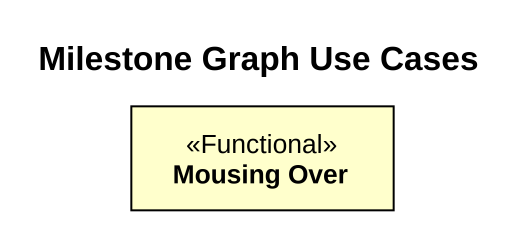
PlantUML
@startuml
title Milestone Graph Use Cases
hide circle
hide empty members
class "Mousing Over" as Mousing_Over <<Functional>>
@enduml
